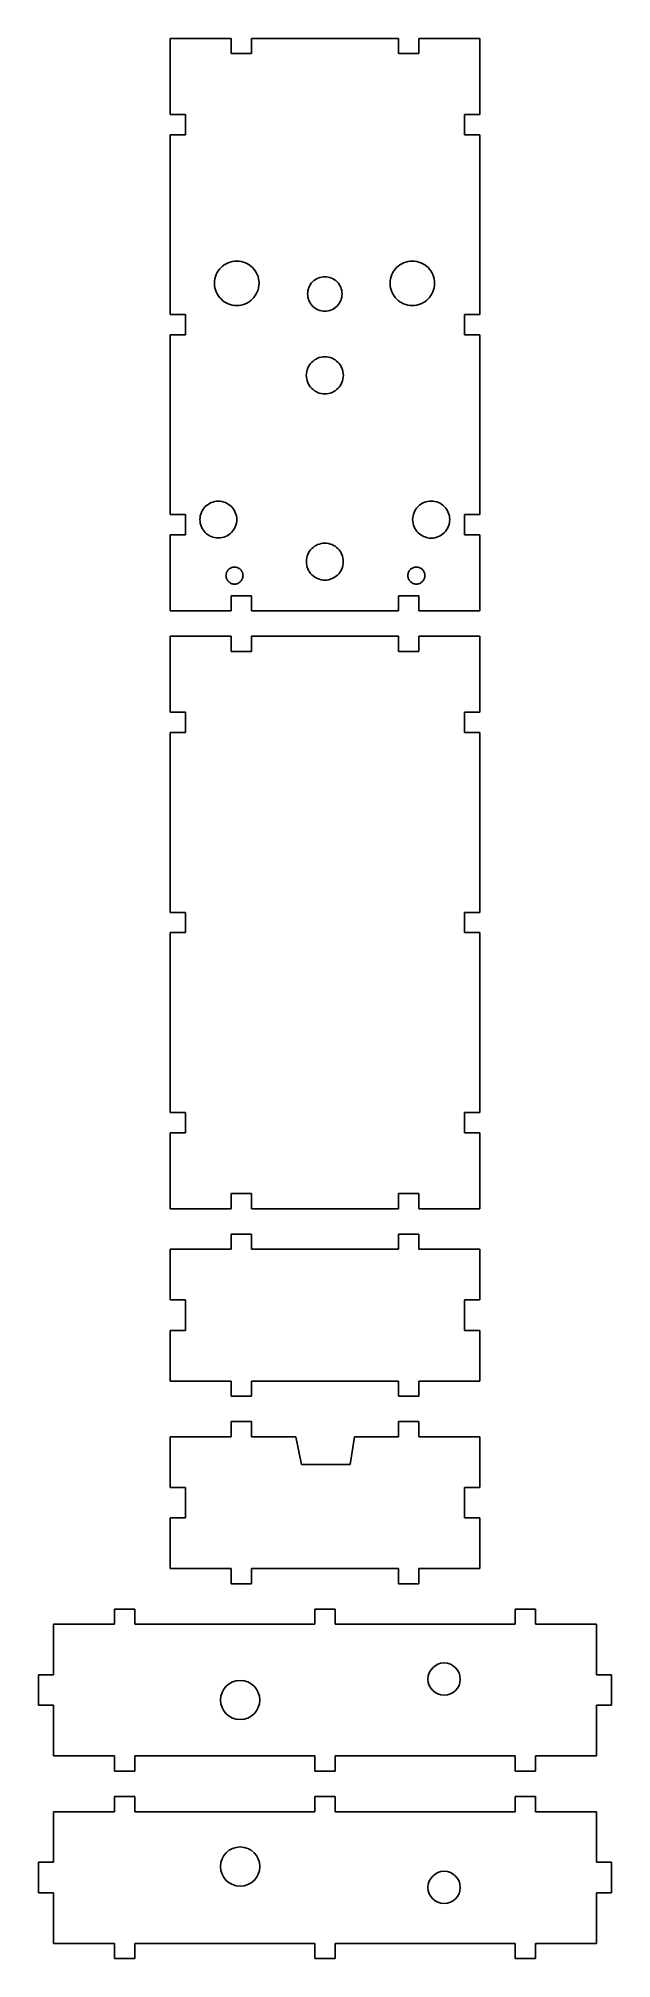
# Model space of a CAD drawing. Header units: metres. Extents: x -56 to 56, y -322 to 56.
import ezdxf

# ---------------------------------------------------------------- set-up
doc = ezdxf.new("R2010")
doc.units = ezdxf.units.M

msp = doc.modelspace()

# ---------------------------------------------------------------- linework, layer by layer
for p, q in [((-18.5, 56.5), (-30.5, 56.5)), ((-30.5, 56.5), (-30.5, 41.5)), ((-18.5, 53.5), (-18.5, 56.5)), ((-14.5, 53.5), (-18.5, 53.5)), ((14.5, 56.5), (-14.5, 56.5)), ((-14.5, 56.5), (-14.5, 53.5)), ((14.5, 53.5), (14.5, 56.5)), ((18.5, 53.5), (14.5, 53.5)), ((30.5, 56.5), (18.5, 56.5)), ((18.5, 56.5), (18.5, 53.5)), ((30.5, 41.5), (30.5, 56.5)), ((-30.5, 41.5), (-27.5, 41.5)), ((-27.5, 41.5), (-27.5, 37.5)), ((27.5, 37.5), (27.5, 41.5)), ((27.5, 41.5), (30.5, 41.5)), ((-27.5, 37.5), (-30.5, 37.5)), ((-30.5, 37.5), (-30.5, 2)), ((30.5, 37.5), (27.5, 37.5)), ((30.5, 1.99998), (30.5, 37.5)), ((-20.498, 11.2744), (-20.1865, 11.5576)), ((-20.1865, 11.5576), (-19.8486, 11.8096)), ((-19.8486, 11.8096), (-19.4873, 12.0293)), ((-19.4873, 12.0293), (-19.1035, 12.2139)), ((-19.1035, 12.2139), (-18.7012, 12.3613)), ((-18.7012, 12.3613), (-18.2812, 12.4697)), ((-18.2812, 12.4697), (-17.8457, 12.5361)), ((-17.8457, 12.5361), (-17.3975, 12.5586)), ((-17.3975, 12.5586), (-16.9492, 12.5361)), ((-16.9492, 12.5361), (-16.5137, 12.4697)), ((-16.5137, 12.4697), (-16.0938, 12.3613)), ((-16.0938, 12.3613), (-15.6904, 12.2139)), ((-15.6904, 12.2139), (-15.3076, 12.0293)), ((-15.3076, 12.0293), (-14.9463, 11.8096)), ((-14.9463, 11.8096), (-14.6084, 11.5576)), ((-14.6084, 11.5576), (-14.2969, 11.2744)), ((14.1113, 11.2744), (14.4229, 11.5576)), ((14.4229, 11.5576), (14.7598, 11.8096)), ((14.7598, 11.8096), (15.1211, 12.0293)), ((15.1211, 12.0293), (15.5049, 12.2139)), ((15.5049, 12.2139), (15.9072, 12.3613)), ((15.9072, 12.3613), (16.3281, 12.4697)), ((16.3281, 12.4697), (16.7627, 12.5361)), ((16.7627, 12.5361), (17.2119, 12.5586)), ((17.2119, 12.5586), (17.6602, 12.5361)), ((17.6602, 12.5361), (18.0947, 12.4697)), ((18.0947, 12.4697), (18.5156, 12.3613)), ((18.5156, 12.3613), (18.918, 12.2139)), ((18.918, 12.2139), (19.3018, 12.0293)), ((19.3018, 12.0293), (19.6631, 11.8096)), ((19.6631, 11.8096), (20, 11.5576)), ((20, 11.5576), (20.3115, 11.2744)), ((-21.7822, 8.17383), (-21.7588, 8.62207)), ((-21.7588, 7.72559), (-21.7822, 8.17383)), ((-21.7588, 8.62207), (-21.6924, 9.05762)), ((-21.6924, 7.29102), (-21.7588, 7.72559)), ((-21.6924, 9.05762), (-21.585, 9.47754)), ((-21.585, 9.47754), (-21.4375, 9.88086)), ((-21.4375, 9.88086), (-21.2529, 10.2637)), ((-21.2529, 10.2637), (-21.0332, 10.626)), ((-21.0332, 10.626), (-20.7803, 10.9629)), ((-20.7803, 10.9629), (-20.498, 11.2744)), ((-14.2969, 11.2744), (-14.0137, 10.9629)), ((-14.0137, 10.9629), (-13.7617, 10.626)), ((-13.7617, 10.626), (-13.542, 10.2637)), ((-13.542, 10.2637), (-13.3574, 9.88086)), ((-13.3574, 9.88086), (-13.2099, 9.47754)), ((-13.2099, 9.47754), (-13.1015, 9.05762)), ((-13.1015, 9.05762), (-13.0351, 8.62207)), ((-13.0351, 7.72559), (-13.1015, 7.29102)), ((-13.0351, 8.62207), (-13.0127, 8.17383)), ((-13.0127, 8.17383), (-13.0351, 7.72559)), ((-3.16209, 7.38477), (-3.01854, 7.68164)), ((-3.01854, 7.68164), (-2.84862, 7.96191)), ((-2.84862, 7.96191), (-2.65331, 8.22363)), ((-2.65331, 8.22363), (-2.43358, 8.46484)), ((-2.43358, 8.46484), (-2.19237, 8.68359)), ((-2.19237, 8.68359), (-1.93065, 8.87891)), ((-1.93065, 8.87891), (-1.65038, 9.0498)), ((-1.65038, 9.0498), (-1.3535, 9.19238)), ((-1.3535, 9.19238), (-1.041, 9.30664)), ((-1.041, 9.30664), (-0.71581, 9.39062)), ((-0.71581, 9.39062), (-0.37791, 9.44238)), ((-0.37791, 9.44238), (-0.03123, 9.45996)), ((-0.03123, 9.45996), (0.31641, 9.44238)), ((0.31641, 9.44238), (0.6543, 9.39062)), ((0.6543, 9.39062), (0.97949, 9.30664)), ((0.97949, 9.30664), (1.29199, 9.19238)), ((1.29199, 9.19238), (1.58887, 9.0498)), ((1.58887, 9.0498), (1.86914, 8.87891)), ((1.86914, 8.87891), (2.13086, 8.68359)), ((2.13086, 8.68359), (2.37207, 8.46484)), ((2.37207, 8.46484), (2.59082, 8.22363)), ((2.59082, 8.22363), (2.78711, 7.96191)), ((2.78711, 7.96191), (2.95703, 7.68164)), ((2.95703, 7.68164), (3.09961, 7.38477)), ((12.8271, 8.17381), (12.8496, 8.62206)), ((12.8496, 7.72557), (12.8271, 8.17381)), ((12.8496, 8.62206), (12.916, 9.0576)), ((12.916, 7.291), (12.8496, 7.72557)), ((12.916, 9.0576), (13.0244, 9.47752)), ((13.0244, 9.47752), (13.1719, 9.88084)), ((13.1719, 9.88084), (13.3564, 10.2637)), ((13.3564, 10.2637), (13.5762, 10.626)), ((13.5762, 10.626), (13.8281, 10.9629)), ((13.8281, 10.9629), (14.1113, 11.2744)), ((20.3115, 11.2744), (20.5947, 10.9629)), ((20.5947, 10.9629), (20.8477, 10.626)), ((20.8477, 10.626), (21.0664, 10.2637)), ((21.0664, 10.2637), (21.251, 9.88084)), ((21.251, 9.88084), (21.3984, 9.47752)), ((21.3984, 9.47752), (21.5068, 9.0576)), ((21.5068, 9.0576), (21.5732, 8.62206)), ((21.5732, 7.72557), (21.5068, 7.291)), ((21.5732, 8.62206), (21.5957, 8.17381)), ((21.5957, 8.17381), (21.5732, 7.72557)), ((-21.585, 6.87012), (-21.6924, 7.29102)), ((-21.4375, 6.46777), (-21.585, 6.87012)), ((-21.2529, 6.08398), (-21.4375, 6.46777)), ((-21.0332, 5.72266), (-21.2529, 6.08398)), ((-20.7803, 5.38477), (-21.0332, 5.72266)), ((-20.498, 5.07422), (-20.7803, 5.38477)), ((-20.1865, 4.79102), (-20.498, 5.07422)), ((-19.8486, 4.53809), (-20.1865, 4.79102)), ((-19.4873, 4.31934), (-19.8486, 4.53809)), ((-19.1035, 4.13379), (-19.4873, 4.31934)), ((-18.7012, 3.98633), (-19.1035, 4.13379)), ((-18.2812, 3.87891), (-18.7012, 3.98633)), ((-17.8457, 3.8125), (-18.2812, 3.87891)), ((-17.3975, 3.79004), (-17.8457, 3.8125)), ((-16.9492, 3.8125), (-17.3975, 3.79004)), ((-16.5137, 3.87891), (-16.9492, 3.8125)), ((-16.0938, 3.98633), (-16.5137, 3.87891)), ((-15.6904, 4.13379), (-16.0938, 3.98633)), ((-15.3076, 4.31934), (-15.6904, 4.13379)), ((-14.9463, 4.53809), (-15.3076, 4.31934)), ((-14.6084, 4.79102), (-14.9463, 4.53809)), ((-14.2969, 5.07422), (-14.6084, 4.79102)), ((-14.0137, 5.38477), (-14.2969, 5.07422)), ((-13.7617, 5.72266), (-14.0137, 5.38477)), ((-13.542, 6.08398), (-13.7617, 5.72266)), ((-13.3574, 6.46777), (-13.542, 6.08398)), ((-13.21, 6.87012), (-13.3574, 6.46777)), ((-13.1015, 7.29102), (-13.21, 6.87012)), ((-3.4287, 6.06152), (-3.41112, 6.40918)), ((-3.41112, 5.71387), (-3.4287, 6.06152)), ((-3.41112, 6.40918), (-3.35936, 6.74609)), ((-3.35936, 5.37695), (-3.41112, 5.71387)), ((-3.35936, 6.74609), (-3.27635, 7.07227)), ((-3.27635, 5.05176), (-3.35936, 5.37695)), ((-3.27635, 7.07227), (-3.16209, 7.38477)), ((-3.16209, 4.73926), (-3.27635, 5.05176)), ((-3.01854, 4.44238), (-3.16209, 4.73926)), ((-2.84862, 4.16211), (-3.01854, 4.44238)), ((-2.65331, 3.90039), (-2.84862, 4.16211)), ((-2.43358, 3.65918), (-2.65331, 3.90039)), ((2.59082, 3.90038), (2.37207, 3.65916)), ((2.78711, 4.16211), (2.59082, 3.90038)), ((2.95703, 4.44238), (2.78711, 4.16211)), ((3.09961, 4.73926), (2.95703, 4.44238)), ((3.09961, 7.38477), (3.21387, 7.07227)), ((3.21387, 5.05176), (3.09961, 4.73926)), ((3.21387, 7.07227), (3.29785, 6.74609)), ((3.29785, 5.37695), (3.21387, 5.05176)), ((3.29785, 6.74609), (3.34961, 6.40918)), ((3.34961, 5.71387), (3.29785, 5.37695)), ((3.34961, 6.40918), (3.36719, 6.06152)), ((3.36719, 6.06152), (3.34961, 5.71387)), ((13.0244, 6.8701), (12.916, 7.291)), ((13.1719, 6.46776), (13.0244, 6.8701)), ((13.3564, 6.08397), (13.1719, 6.46776)), ((13.5762, 5.72264), (13.3564, 6.08397)), ((13.8281, 5.38475), (13.5762, 5.72264)), ((14.1113, 5.0742), (13.8281, 5.38475)), ((14.4229, 4.791), (14.1113, 5.0742)), ((14.7598, 4.53807), (14.4229, 4.791)), ((15.1211, 4.31932), (14.7598, 4.53807)), ((15.5049, 4.13377), (15.1211, 4.31932)), ((15.9072, 3.98631), (15.5049, 4.13377)), ((16.3281, 3.87889), (15.9072, 3.98631)), ((16.7627, 3.81248), (16.3281, 3.87889)), ((17.2119, 3.79002), (16.7627, 3.81248)), ((17.6602, 3.81248), (17.2119, 3.79002)), ((18.0947, 3.87889), (17.6602, 3.81248)), ((18.5156, 3.98631), (18.0947, 3.87889)), ((18.918, 4.13377), (18.5156, 3.98631)), ((19.3018, 4.31932), (18.918, 4.13377)), ((19.6631, 4.53807), (19.3018, 4.31932)), ((20, 4.791), (19.6631, 4.53807)), ((20.3115, 5.0742), (20, 4.791)), ((20.5947, 5.38475), (20.3115, 5.0742)), ((20.8477, 5.72264), (20.5947, 5.38475)), ((21.0664, 6.08397), (20.8477, 5.72264)), ((21.251, 6.46776), (21.0664, 6.08397)), ((21.3984, 6.8701), (21.251, 6.46776)), ((21.5068, 7.291), (21.3984, 6.8701)), ((-30.5, 2), (-27.5, 2)), ((-27.5, 2), (-27.5, -1.99998)), ((-2.19237, 3.43945), (-2.43358, 3.65918)), ((-1.93065, 3.24414), (-2.19237, 3.43945)), ((-1.65038, 3.07422), (-1.93065, 3.24414)), ((-1.3535, 2.93066), (-1.65038, 3.07422)), ((-1.041, 2.81641), (-1.3535, 2.93066)), ((-0.71581, 2.73242), (-1.041, 2.81641)), ((-0.37791, 2.68164), (-0.71581, 2.73242)), ((-0.03123, 2.66406), (-0.37791, 2.68164)), ((0.31641, 2.68164), (-0.03123, 2.66406)), ((0.6543, 2.73242), (0.31641, 2.68164)), ((0.97949, 2.81641), (0.6543, 2.73242)), ((1.29199, 2.93066), (0.97949, 2.81641)), ((1.58887, 3.07422), (1.29199, 2.93066)), ((1.86914, 3.24413), (1.58887, 3.07422)), ((2.13086, 3.43944), (1.86914, 3.24413)), ((2.37207, 3.65916), (2.13086, 3.43944)), ((27.5, -2), (27.5, 1.99998)), ((27.5, 1.99998), (30.5, 1.99998)), ((-27.5, -1.99998), (-30.5, -1.99998)), ((-30.5, -1.99998), (-30.5, -37.5)), ((30.5, -2), (27.5, -2)), ((30.5, -37.5), (30.5, -2)), ((-2.85156, -7.67676), (-2.61621, -7.41699)), ((-2.61621, -7.41699), (-2.35645, -7.18164)), ((-2.35645, -7.18164), (-2.0752, -6.9707)), ((-2.0752, -6.9707), (-1.77344, -6.78809)), ((-1.77344, -6.78809), (-1.4541, -6.63379)), ((-1.4541, -6.63379), (-1.11816, -6.51074)), ((-1.11816, -6.51074), (-0.76855, -6.4209)), ((-0.76855, -6.4209), (-0.40527, -6.36523)), ((-0.40527, -6.36523), (-0.03125, -6.34668)), ((-0.03125, -6.34668), (0.34178, -6.36523)), ((0.34178, -6.36523), (0.70506, -6.4209)), ((0.70506, -6.4209), (1.05565, -6.51074)), ((1.05565, -6.51074), (1.39159, -6.63379)), ((1.39159, -6.63379), (1.71092, -6.78809)), ((1.71092, -6.78809), (2.0117, -6.9707)), ((2.0117, -6.9707), (2.29393, -7.18164)), ((2.29393, -7.18164), (2.55272, -7.41699)), ((2.55272, -7.41699), (2.78905, -7.67676)), ((-3.68652, -10.002), (-3.66797, -9.62793)), ((-3.66797, -10.375), (-3.68652, -10.002)), ((-3.66797, -9.62793), (-3.6123, -9.26465)), ((-3.6123, -10.7383), (-3.66797, -10.375)), ((-3.6123, -9.26465), (-3.52246, -8.91504)), ((-3.52246, -11.0889), (-3.6123, -10.7383)), ((-3.52246, -8.91504), (-3.39941, -8.5791)), ((-3.39941, -11.4238), (-3.52246, -11.0889)), ((-3.39941, -8.5791), (-3.24512, -8.25977)), ((-3.24512, -8.25977), (-3.0625, -7.95801)), ((-3.0625, -7.95801), (-2.85156, -7.67676)), ((2.78905, -7.67676), (2.99901, -7.95801)), ((2.99901, -7.95801), (3.1826, -8.25977)), ((3.1826, -8.25977), (3.33592, -8.5791)), ((3.33592, -8.5791), (3.45897, -8.91504)), ((3.45897, -11.0889), (3.33592, -11.4238)), ((3.45897, -8.91504), (3.54881, -9.26465)), ((3.54881, -10.7383), (3.45897, -11.0889)), ((3.54881, -9.26465), (3.60448, -9.62793)), ((3.60448, -10.375), (3.54881, -10.7383)), ((3.60448, -9.62793), (3.62401, -10.002)), ((3.62401, -10.002), (3.60448, -10.375)), ((-3.24512, -11.7441), (-3.39941, -11.4238)), ((-3.0625, -12.0449), (-3.24512, -11.7441)), ((-2.85156, -12.3262), (-3.0625, -12.0449)), ((-2.61621, -12.5859), (-2.85156, -12.3262)), ((-2.35645, -12.8223), (-2.61621, -12.5859)), ((-2.0752, -13.0322), (-2.35645, -12.8223)), ((-1.77344, -13.2158), (-2.0752, -13.0322)), ((-1.4541, -13.3691), (-1.77344, -13.2158)), ((-1.11816, -13.4922), (-1.4541, -13.3691)), ((-0.76855, -13.582), (-1.11816, -13.4922)), ((-0.40527, -13.6377), (-0.76855, -13.582)), ((-0.03125, -13.6562), (-0.40527, -13.6377)), ((0.34178, -13.6377), (-0.03125, -13.6562)), ((0.70506, -13.582), (0.34178, -13.6377)), ((1.05565, -13.4922), (0.70506, -13.582)), ((1.39159, -13.3691), (1.05565, -13.4922)), ((1.71092, -13.2158), (1.39159, -13.3691)), ((2.0117, -13.0322), (1.71092, -13.2158)), ((2.29393, -12.8223), (2.0117, -13.0322)), ((2.55272, -12.5859), (2.29393, -12.8223)), ((2.78905, -12.3262), (2.55272, -12.5859)), ((2.99901, -12.0449), (2.78905, -12.3262)), ((3.1826, -11.7441), (2.99901, -12.0449)), ((3.33592, -11.4238), (3.1826, -11.7441)), ((-30.5, -37.5), (-27.5, -37.5)), ((-27.5, -37.5), (-27.5, -41.5)), ((-24.6387, -38.1035), (-24.584, -37.7432)), ((-24.584, -37.7432), (-24.4941, -37.3945)), ((-24.4941, -37.3945), (-24.3721, -37.0615)), ((-24.3721, -37.0615), (-24.2197, -36.7441)), ((-24.2197, -36.7441), (-24.0381, -36.4443)), ((-24.0381, -36.4443), (-23.8291, -36.165)), ((-23.8291, -36.165), (-23.5947, -35.9072)), ((-23.5947, -35.9072), (-23.3369, -35.6729)), ((-23.3369, -35.6729), (-23.0566, -35.4639)), ((-23.0566, -35.4639), (-22.7578, -35.2822)), ((-22.7578, -35.2822), (-22.4404, -35.1289)), ((-22.4404, -35.1289), (-22.1064, -35.0068)), ((-22.1064, -35.0068), (-21.7588, -34.918)), ((-21.7588, -34.918), (-21.3984, -34.8623)), ((-21.3984, -34.8623), (-21.0273, -34.8438)), ((-21.0273, -34.8438), (-20.6562, -34.8623)), ((-20.6562, -34.8623), (-20.2949, -34.918)), ((-20.2949, -34.918), (-19.9473, -35.0068)), ((-19.9473, -35.0068), (-19.6133, -35.1289)), ((-19.6133, -35.1289), (-19.2959, -35.2822)), ((-19.2959, -35.2822), (-18.9971, -35.4639)), ((-18.9971, -35.4639), (-18.7178, -35.6729)), ((-18.7178, -35.6729), (-18.46, -35.9072)), ((-18.46, -35.9072), (-18.2256, -36.165)), ((-18.2256, -36.165), (-18.0166, -36.4443)), ((-18.0166, -36.4443), (-17.834, -36.7441)), ((-17.834, -36.7441), (-17.6816, -37.0615)), ((-17.6816, -37.0615), (-17.5596, -37.3945)), ((-17.5596, -37.3945), (-17.4697, -37.7432)), ((-17.4697, -37.7432), (-17.415, -38.1035)), ((17.3008, -38.1006), (17.3555, -37.7383)), ((17.3555, -37.7383), (17.4463, -37.3877)), ((17.4463, -37.3877), (17.5683, -37.0518)), ((17.5683, -37.0518), (17.7226, -36.7324)), ((17.7226, -36.7324), (17.9053, -36.4307)), ((17.9053, -36.4307), (18.1162, -36.1494)), ((18.1162, -36.1494), (18.3515, -35.8906)), ((18.3515, -35.8906), (18.6113, -35.6543)), ((18.6113, -35.6543), (18.8926, -35.4443)), ((18.8926, -35.4443), (19.1943, -35.2607)), ((19.1943, -35.2607), (19.5137, -35.1074)), ((19.5137, -35.1074), (19.8496, -34.9844)), ((19.8496, -34.9844), (20.1992, -34.8945)), ((20.1992, -34.8945), (20.5625, -34.8389)), ((20.5625, -34.8389), (20.9365, -34.8193)), ((20.9365, -34.8193), (21.3096, -34.8389)), ((21.3096, -34.8389), (21.6728, -34.8945)), ((21.6728, -34.8945), (22.0234, -34.9844)), ((22.0234, -34.9844), (22.3584, -35.1074)), ((22.3584, -35.1074), (22.6787, -35.2607)), ((22.6787, -35.2607), (22.9795, -35.4443)), ((22.9795, -35.4443), (23.2607, -35.6543)), ((23.2607, -35.6543), (23.5205, -35.8906)), ((23.5205, -35.8906), (23.7568, -36.1494)), ((23.7568, -36.1494), (23.9668, -36.4307)), ((23.9668, -36.4307), (24.1494, -36.7324)), ((24.1494, -36.7324), (24.3037, -37.0518)), ((24.3037, -37.0518), (24.4267, -37.3877)), ((24.4267, -37.3877), (24.5166, -37.7383)), ((24.5166, -37.7383), (24.5723, -38.1006)), ((27.5, -41.5), (27.5, -37.5)), ((27.5, -37.5), (30.5, -37.5)), ((-27.5, -41.5), (-30.5, -41.5)), ((-30.5, -41.5), (-30.5, -56.5)), ((-24.6582, -38.4746), (-24.6387, -38.1035)), ((-24.6387, -38.8457), (-24.6582, -38.4746)), ((-24.584, -39.2061), (-24.6387, -38.8457)), ((-24.4941, -39.5547), (-24.584, -39.2061)), ((-24.3721, -39.8877), (-24.4941, -39.5547)), ((-24.2197, -40.2051), (-24.3721, -39.8877)), ((-24.0381, -40.5049), (-24.2197, -40.2051)), ((-23.8291, -40.7842), (-24.0381, -40.5049)), ((-23.5947, -41.042), (-23.8291, -40.7842)), ((-23.3369, -41.2764), (-23.5947, -41.042)), ((-23.0566, -41.4854), (-23.3369, -41.2764)), ((-22.7578, -41.667), (-23.0566, -41.4854)), ((-22.4404, -41.8203), (-22.7578, -41.667)), ((-19.2959, -41.667), (-19.6133, -41.8203)), ((-18.9971, -41.4854), (-19.2959, -41.667)), ((-18.7178, -41.2764), (-18.9971, -41.4854)), ((-18.46, -41.042), (-18.7178, -41.2764)), ((-18.2256, -40.7842), (-18.46, -41.042)), ((-18.0166, -40.5049), (-18.2256, -40.7842)), ((-17.834, -40.2051), (-18.0166, -40.5049)), ((-17.6816, -39.8877), (-17.834, -40.2051)), ((-17.5596, -39.5547), (-17.6816, -39.8877)), ((-17.4697, -39.2061), (-17.5596, -39.5547)), ((-17.415, -38.8457), (-17.4697, -39.2061)), ((-17.415, -38.1035), (-17.3965, -38.4746)), ((-17.3965, -38.4746), (-17.415, -38.8457)), ((17.2812, -38.4746), (17.3008, -38.1006)), ((17.3008, -38.8486), (17.2812, -38.4746)), ((17.3555, -39.2109), (17.3008, -38.8486)), ((17.4463, -39.5615), (17.3555, -39.2109)), ((17.5683, -39.8975), (17.4463, -39.5615)), ((17.7226, -40.2168), (17.5683, -39.8975)), ((17.9053, -40.5176), (17.7226, -40.2168)), ((18.1162, -40.7988), (17.9053, -40.5176)), ((18.3515, -41.0586), (18.1162, -40.7988)), ((18.6113, -41.2949), (18.3515, -41.0586)), ((18.8926, -41.5049), (18.6113, -41.2949)), ((19.1943, -41.6885), (18.8926, -41.5049)), ((19.5137, -41.8418), (19.1943, -41.6885)), ((22.6787, -41.6885), (22.3584, -41.8418)), ((22.9795, -41.5049), (22.6787, -41.6885)), ((23.2607, -41.2949), (22.9795, -41.5049)), ((23.5205, -41.0586), (23.2607, -41.2949)), ((23.7568, -40.7988), (23.5205, -41.0586)), ((23.9668, -40.5176), (23.7568, -40.7988)), ((24.1494, -40.2168), (23.9668, -40.5176)), ((24.3037, -39.8975), (24.1494, -40.2168)), ((24.4267, -39.5615), (24.3037, -39.8975)), ((24.5166, -39.2109), (24.4267, -39.5615)), ((24.5723, -38.8486), (24.5166, -39.2109)), ((24.5723, -38.1006), (24.5908, -38.4746)), ((24.5908, -38.4746), (24.5723, -38.8486)), ((30.5, -41.5), (27.5, -41.5)), ((30.5, -56.5), (30.5, -41.5)), ((-22.1064, -41.9424), (-22.4404, -41.8203)), ((-21.7588, -42.0312), (-22.1064, -41.9424)), ((-21.3984, -42.0869), (-21.7588, -42.0312)), ((-21.0273, -42.1055), (-21.3984, -42.0869)), ((-20.6562, -42.0869), (-21.0273, -42.1055)), ((-20.2949, -42.0312), (-20.6562, -42.0869)), ((-19.9473, -41.9424), (-20.2949, -42.0312)), ((-19.6133, -41.8203), (-19.9473, -41.9424)), ((-3.5127, -45.6914), (-3.38965, -45.3564)), ((-3.38965, -45.3564), (-3.23633, -45.0381)), ((-3.23633, -45.0381), (-3.05371, -44.7373)), ((-3.05371, -44.7373), (-2.84375, -44.457)), ((-2.84375, -44.457), (-2.60938, -44.1982)), ((-2.60938, -44.1982), (-2.34961, -43.9629)), ((-2.34961, -43.9629), (-2.06934, -43.7529)), ((-2.06934, -43.7529), (-1.76855, -43.5703)), ((-1.76855, -43.5703), (-1.4502, -43.417)), ((-1.4502, -43.417), (-1.11523, -43.2939)), ((-1.11523, -43.2939), (-0.76562, -43.2041)), ((-0.76562, -43.2041), (-0.4043, -43.1494)), ((-0.4043, -43.1494), (-0.03125, -43.1299)), ((-0.03125, -43.1299), (0.34081, -43.1494)), ((0.34081, -43.1494), (0.70311, -43.2041)), ((0.70311, -43.2041), (1.05272, -43.2939)), ((1.05272, -43.2939), (1.38768, -43.417)), ((1.38768, -43.417), (1.70604, -43.5703)), ((1.70604, -43.5703), (2.00682, -43.7529)), ((2.00682, -43.7529), (2.28709, -43.9629)), ((2.28709, -43.9629), (2.54588, -44.1982)), ((2.54588, -44.1982), (2.78123, -44.457)), ((2.78123, -44.457), (2.9912, -44.7373)), ((2.9912, -44.7373), (3.17381, -45.0381)), ((3.17381, -45.0381), (3.32713, -45.3564)), ((3.32713, -45.3564), (3.45018, -45.6914)), ((19.8496, -41.9648), (19.5137, -41.8418)), ((20.1992, -42.0547), (19.8496, -41.9648)), ((20.5625, -42.1104), (20.1992, -42.0547)), ((20.9365, -42.1289), (20.5625, -42.1104)), ((21.3096, -42.1104), (20.9365, -42.1289)), ((21.6728, -42.0547), (21.3096, -42.1104)), ((22.0234, -41.9648), (21.6728, -42.0547)), ((22.3584, -41.8418), (22.0234, -41.9648)), ((-19.5166, -49.3457), (-19.4912, -49.1787)), ((-19.4912, -49.1787), (-19.4492, -49.0176)), ((-19.4492, -49.0176), (-19.3936, -48.8633)), ((-19.3936, -48.8633), (-19.3223, -48.7158)), ((-19.3223, -48.7158), (-19.2383, -48.5771)), ((-19.2383, -48.5771), (-19.1416, -48.4482)), ((-19.1416, -48.4482), (-19.0332, -48.3291)), ((-19.0332, -48.3291), (-18.9141, -48.2207)), ((-18.9141, -48.2207), (-18.7842, -48.124)), ((-18.7842, -48.124), (-18.6455, -48.0391)), ((-18.6455, -48.0391), (-18.499, -47.9688)), ((-18.499, -47.9688), (-18.3447, -47.9121)), ((-18.3447, -47.9121), (-18.1836, -47.8711)), ((-18.1836, -47.8711), (-18.0166, -47.8457)), ((-18.0166, -47.8457), (-17.8447, -47.8369)), ((-17.8447, -47.8369), (-17.6729, -47.8457)), ((-17.6729, -47.8457), (-17.5059, -47.8711)), ((-17.5059, -47.8711), (-17.3447, -47.9121)), ((-17.3447, -47.9121), (-17.1904, -47.9688)), ((-17.1904, -47.9688), (-17.0439, -48.0391)), ((-17.0439, -48.0391), (-16.9053, -48.124)), ((-16.9053, -48.124), (-16.7754, -48.2207)), ((-16.7754, -48.2207), (-16.6562, -48.3291)), ((-16.6562, -48.3291), (-16.5479, -48.4482)), ((-16.5479, -48.4482), (-16.4512, -48.5771)), ((-16.4512, -48.5771), (-16.3672, -48.7158)), ((-16.3672, -48.7158), (-16.2959, -48.8633)), ((-16.2959, -48.8633), (-16.2393, -49.0176)), ((-16.2393, -49.0176), (-16.1982, -49.1787)), ((-16.1982, -49.1787), (-16.1729, -49.3457)), ((-3.67676, -46.7754), (-3.6582, -46.4023)), ((-3.6582, -47.1484), (-3.67676, -46.7754)), ((-3.6582, -46.4023), (-3.60254, -46.041)), ((-3.60254, -47.5098), (-3.6582, -47.1484)), ((-3.60254, -46.041), (-3.5127, -45.6914)), ((-3.5127, -47.8594), (-3.60254, -47.5098)), ((-3.38965, -48.1943), (-3.5127, -47.8594)), ((-3.23633, -48.5127), (-3.38965, -48.1943)), ((-3.05371, -48.8135), (-3.23633, -48.5127)), ((-2.84375, -49.0938), (-3.05371, -48.8135)), ((-2.60938, -49.3525), (-2.84375, -49.0938)), ((2.78123, -49.0938), (2.54588, -49.3525)), ((2.9912, -48.8135), (2.78123, -49.0938)), ((3.17381, -48.5127), (2.9912, -48.8135)), ((3.32713, -48.1943), (3.17381, -48.5127)), ((3.45018, -47.8594), (3.32713, -48.1943)), ((3.45018, -45.6914), (3.54002, -46.041)), ((3.54002, -47.5098), (3.45018, -47.8594)), ((3.54002, -46.041), (3.59471, -46.4023)), ((3.59471, -47.1484), (3.54002, -47.5098)), ((3.59471, -46.4023), (3.61327, -46.7754)), ((3.61327, -46.7754), (3.59471, -47.1484)), ((16.3486, -49.3457), (16.374, -49.1787)), ((16.374, -49.1787), (16.416, -49.0176)), ((16.416, -49.0176), (16.4726, -48.8633)), ((16.4726, -48.8633), (16.543, -48.7158)), ((16.543, -48.7158), (16.6269, -48.5771)), ((16.6269, -48.5771), (16.7236, -48.4482)), ((16.7236, -48.4482), (16.832, -48.3291)), ((16.832, -48.3291), (16.9521, -48.2207)), ((16.9521, -48.2207), (17.081, -48.124)), ((17.081, -48.124), (17.2197, -48.0391)), ((17.2197, -48.0391), (17.3662, -47.9688)), ((17.3662, -47.9688), (17.5215, -47.9121)), ((17.5215, -47.9121), (17.6816, -47.8711)), ((17.6816, -47.8711), (17.8486, -47.8457)), ((17.8486, -47.8457), (18.0205, -47.8369)), ((18.0205, -47.8369), (18.1924, -47.8457)), ((18.1924, -47.8457), (18.3594, -47.8711)), ((18.3594, -47.8711), (18.5205, -47.9121)), ((18.5205, -47.9121), (18.6748, -47.9688)), ((18.6748, -47.9688), (18.8223, -48.0391)), ((18.8223, -48.0391), (18.9599, -48.124)), ((18.9599, -48.124), (19.0898, -48.2207)), ((19.0898, -48.2207), (19.209, -48.3291)), ((19.209, -48.3291), (19.3174, -48.4482)), ((19.3174, -48.4482), (19.414, -48.5771)), ((19.414, -48.5771), (19.498, -48.7158)), ((19.498, -48.7158), (19.5693, -48.8633)), ((19.5693, -48.8633), (19.626, -49.0176)), ((19.626, -49.0176), (19.667, -49.1787)), ((19.667, -49.1787), (19.6924, -49.3457)), ((-19.5254, -49.5176), (-19.5166, -49.3457)), ((-19.5166, -49.6895), (-19.5254, -49.5176)), ((-19.4912, -49.8555), (-19.5166, -49.6895)), ((-19.4492, -50.0166), (-19.4912, -49.8555)), ((-19.3936, -50.1709), (-19.4492, -50.0166)), ((-19.3223, -50.3184), (-19.3936, -50.1709)), ((-19.2383, -50.457), (-19.3223, -50.3184)), ((-19.1416, -50.5859), (-19.2383, -50.457)), ((-19.0332, -50.7051), (-19.1416, -50.5859)), ((-18.9141, -50.8145), (-19.0332, -50.7051)), ((-18.7842, -50.9111), (-18.9141, -50.8145)), ((-18.6455, -50.9951), (-18.7842, -50.9111)), ((-18.499, -51.0654), (-18.6455, -50.9951)), ((-18.3447, -51.1221), (-18.499, -51.0654)), ((-18.1836, -51.1641), (-18.3447, -51.1221)), ((-18.0166, -51.1895), (-18.1836, -51.1641)), ((-17.8447, -51.1973), (-18.0166, -51.1895)), ((-17.6729, -51.1895), (-17.8447, -51.1973)), ((-17.5059, -51.1641), (-17.6729, -51.1895)), ((-17.3447, -51.1221), (-17.5059, -51.1641)), ((-17.1904, -51.0654), (-17.3447, -51.1221)), ((-17.0439, -50.9951), (-17.1904, -51.0654)), ((-16.9053, -50.9111), (-17.0439, -50.9951)), ((-16.7754, -50.8145), (-16.9053, -50.9111)), ((-16.6562, -50.7051), (-16.7754, -50.8145)), ((-16.5479, -50.5859), (-16.6562, -50.7051)), ((-16.4512, -50.457), (-16.5479, -50.5859)), ((-16.3672, -50.3184), (-16.4512, -50.457)), ((-16.2959, -50.1709), (-16.3672, -50.3184)), ((-16.2393, -50.0166), (-16.2959, -50.1709)), ((-16.1982, -49.8555), (-16.2393, -50.0166)), ((-16.1729, -49.6895), (-16.1982, -49.8555)), ((-16.1729, -49.3457), (-16.1641, -49.5176)), ((-16.1641, -49.5176), (-16.1729, -49.6895)), ((-2.34961, -49.5879), (-2.60938, -49.3525)), ((-2.06934, -49.7979), (-2.34961, -49.5879)), ((-1.76855, -49.9805), (-2.06934, -49.7979)), ((-1.4502, -50.1338), (-1.76855, -49.9805)), ((-1.11523, -50.2568), (-1.4502, -50.1338)), ((-0.76562, -50.3467), (-1.11523, -50.2568)), ((-0.4043, -50.4014), (-0.76562, -50.3467)), ((-0.03125, -50.4209), (-0.4043, -50.4014)), ((0.34081, -50.4014), (-0.03125, -50.4209)), ((0.70311, -50.3467), (0.34081, -50.4014)), ((1.05272, -50.2568), (0.70311, -50.3467)), ((1.38768, -50.1338), (1.05272, -50.2568)), ((1.70604, -49.9805), (1.38768, -50.1338)), ((2.00682, -49.7979), (1.70604, -49.9805)), ((2.28709, -49.5879), (2.00682, -49.7979)), ((2.54588, -49.3525), (2.28709, -49.5879)), ((16.3398, -49.5176), (16.3486, -49.3457)), ((16.3486, -49.6895), (16.3398, -49.5176)), ((16.374, -49.8555), (16.3486, -49.6895)), ((16.416, -50.0166), (16.374, -49.8555)), ((16.4726, -50.1709), (16.416, -50.0166)), ((16.543, -50.3184), (16.4726, -50.1709)), ((16.6269, -50.457), (16.543, -50.3184)), ((16.7236, -50.5859), (16.6269, -50.457)), ((16.832, -50.7051), (16.7236, -50.5859)), ((16.9521, -50.8145), (16.832, -50.7051)), ((17.081, -50.9111), (16.9521, -50.8145)), ((17.2197, -50.9951), (17.081, -50.9111)), ((17.3662, -51.0654), (17.2197, -50.9951)), ((17.5215, -51.1221), (17.3662, -51.0654)), ((17.6816, -51.1641), (17.5215, -51.1221)), ((17.8486, -51.1895), (17.6816, -51.1641)), ((18.0205, -51.1973), (17.8486, -51.1895)), ((18.1924, -51.1895), (18.0205, -51.1973)), ((18.3594, -51.1641), (18.1924, -51.1895)), ((18.5205, -51.1221), (18.3594, -51.1641)), ((18.6748, -51.0654), (18.5205, -51.1221)), ((18.8223, -50.9951), (18.6748, -51.0654)), ((18.9599, -50.9111), (18.8223, -50.9951)), ((19.0898, -50.8145), (18.9599, -50.9111)), ((19.209, -50.7051), (19.0898, -50.8145)), ((19.3174, -50.5859), (19.209, -50.7051)), ((19.414, -50.457), (19.3174, -50.5859)), ((19.498, -50.3184), (19.414, -50.457)), ((19.5693, -50.1709), (19.498, -50.3184)), ((19.626, -50.0166), (19.5693, -50.1709)), ((19.667, -49.8555), (19.626, -50.0166)), ((19.6924, -49.6895), (19.667, -49.8555)), ((19.6924, -49.3457), (19.7012, -49.5176)), ((19.7012, -49.5176), (19.6924, -49.6895)), ((-30.5, -56.5), (-18.5, -56.5)), ((-18.5, -56.5), (-18.5, -53.5)), ((-18.5, -53.5), (-14.5, -53.5)), ((-14.5, -53.5), (-14.5, -56.5)), ((-14.5, -56.5), (14.5, -56.5)), ((14.5, -53.5), (18.5, -53.5)), ((14.5, -56.5), (14.5, -53.5)), ((18.5, -53.5), (18.5, -56.5)), ((18.5, -56.5), (30.5, -56.5)), ((-18.5, -61.5), (-30.5, -61.5)), ((-30.5, -61.5), (-30.5, -76.5)), ((-18.5, -64.5), (-18.5, -61.5)), ((14.5, -61.5), (-14.5, -61.5)), ((-14.5, -61.5), (-14.5, -64.5)), ((14.5, -64.5), (14.5, -61.5)), ((30.5, -61.5), (18.5, -61.5)), ((18.5, -61.5), (18.5, -64.5)), ((30.5, -76.5), (30.5, -61.5)), ((-14.5, -64.5), (-18.5, -64.5)), ((18.5, -64.5), (14.5, -64.5)), ((-30.5, -76.5), (-27.5, -76.5)), ((-27.5, -76.5), (-27.5, -80.5)), ((27.5, -80.5), (27.5, -76.5)), ((27.5, -76.5), (30.5, -76.5)), ((-27.5, -80.5), (-30.5, -80.5)), ((-30.5, -80.5), (-30.5, -116)), ((30.5, -80.5), (27.5, -80.5)), ((30.5, -116), (30.5, -80.5)), ((-30.5, -116), (-27.5, -116)), ((-27.5, -116), (-27.5, -120)), ((27.5, -120), (27.5, -116)), ((27.5, -116), (30.5, -116)), ((-27.5, -120), (-30.5, -120)), ((-30.5, -120), (-30.5, -155.5)), ((30.5, -120), (27.5, -120)), ((30.5, -155.5), (30.5, -120)), ((-30.5, -155.5), (-27.5, -155.5)), ((-27.5, -155.5), (-27.5, -159.5)), ((27.5, -159.5), (27.5, -155.5)), ((27.5, -155.5), (30.5, -155.5)), ((-27.5, -159.5), (-30.5, -159.5)), ((-30.5, -159.5), (-30.5, -174.5)), ((30.5, -159.5), (27.5, -159.5)), ((30.5, -174.5), (30.5, -159.5)), ((-18.5, -171.5), (-14.5, -171.5)), ((-18.5, -174.5), (-18.5, -171.5)), ((-14.5, -171.5), (-14.5, -174.5)), ((14.5, -174.5), (14.5, -171.5)), ((14.5, -171.5), (18.5, -171.5)), ((18.5, -171.5), (18.5, -174.5)), ((-30.5, -174.5), (-18.5, -174.5)), ((-14.5, -174.5), (14.5, -174.5)), ((18.5, -174.5), (30.5, -174.5)), ((-14.5, -179.5), (-18.5, -179.5)), ((-18.5, -179.5), (-18.5, -182.5)), ((-14.5, -182.5), (-14.5, -179.5)), ((18.5, -179.5), (14.5, -179.5)), ((14.5, -179.5), (14.5, -182.5)), ((18.5, -182.5), (18.5, -179.5)), ((-18.5, -182.5), (-30.5, -182.5)), ((-30.5, -182.5), (-30.5, -192.5)), ((14.5, -182.5), (-14.5, -182.5)), ((30.5, -182.5), (18.5, -182.5)), ((30.5, -192.5), (30.5, -182.5)), ((-30.5, -192.5), (-27.5, -192.5)), ((-27.5, -192.5), (-27.5, -198.5)), ((27.5, -198.5), (27.5, -192.5)), ((27.5, -192.5), (30.5, -192.5)), ((-27.5, -198.5), (-30.5, -198.5)), ((-30.5, -198.5), (-30.5, -208.5)), ((30.5, -198.5), (27.5, -198.5)), ((30.5, -208.5), (30.5, -198.5)), ((-30.5, -208.5), (-18.5, -208.5)), ((-18.5, -208.5), (-18.5, -211.5)), ((-18.5, -211.5), (-14.5, -211.5)), ((-14.5, -208.5), (14.5, -208.5)), ((-14.5, -211.5), (-14.5, -208.5)), ((14.5, -208.5), (14.5, -211.5)), ((14.5, -211.5), (18.5, -211.5)), ((18.5, -211.5), (18.5, -208.5)), ((18.5, -208.5), (30.5, -208.5)), ((-18.5, -219.5), (-30.5, -219.5)), ((-30.5, -219.5), (-30.5, -229.5)), ((-14.5, -216.5), (-18.5, -216.5)), ((-18.5, -216.5), (-18.5, -219.5)), ((-14.5, -219.5), (-14.5, -216.5)), ((-5.77626, -219.5), (-14.5, -219.5)), ((-4.6377, -224.974), (-5.77626, -219.5)), ((5.79948, -219.5), (4.96484, -224.974)), ((14.5, -219.5), (5.79948, -219.5)), ((18.5, -216.5), (14.5, -216.5)), ((14.5, -216.5), (14.5, -219.5)), ((18.5, -219.5), (18.5, -216.5)), ((30.5, -219.5), (18.5, -219.5)), ((30.5, -229.5), (30.5, -219.5)), ((4.96484, -224.974), (-4.6377, -224.974)), ((-30.5, -229.5), (-27.5, -229.5)), ((-27.5, -229.5), (-27.5, -235.5)), ((27.5, -235.5), (27.5, -229.5)), ((27.5, -229.5), (30.5, -229.5)), ((-27.5, -235.5), (-30.5, -235.5)), ((-30.5, -235.5), (-30.5, -245.5)), ((30.5, -235.5), (27.5, -235.5)), ((30.5, -245.5), (30.5, -235.5)), ((-30.5, -245.5), (-18.5, -245.5)), ((-18.5, -245.5), (-18.5, -248.5)), ((-14.5, -245.5), (14.5, -245.5)), ((-14.5, -248.5), (-14.5, -245.5)), ((14.5, -245.5), (14.5, -248.5)), ((18.5, -248.5), (18.5, -245.5)), ((18.5, -245.5), (30.5, -245.5)), ((-18.5, -248.5), (-14.5, -248.5)), ((14.5, -248.5), (18.5, -248.5)), ((-37.5, -253.5), (-41.5, -253.5)), ((-41.5, -253.5), (-41.5, -256.5)), ((-37.5, -256.5), (-37.5, -253.5)), ((2, -253.5), (-2, -253.5)), ((-2, -253.5), (-2, -256.5)), ((2, -256.5), (2, -253.5)), ((41.5, -253.5), (37.5, -253.5)), ((37.5, -253.5), (37.5, -256.5)), ((41.5, -256.5), (41.5, -253.5)), ((-41.5, -256.5), (-53.5, -256.5)), ((-53.5, -256.5), (-53.5, -266.5)), ((-2, -256.5), (-37.5, -256.5)), ((37.5, -256.5), (2, -256.5)), ((53.5, -256.5), (41.5, -256.5)), ((53.5, -266.5), (53.5, -256.5)), ((20.8506, -265.558), (21.2393, -265.086)), ((21.2393, -265.086), (21.71, -264.697)), ((21.71, -264.697), (22.251, -264.404)), ((22.251, -264.404), (22.8486, -264.219)), ((22.8486, -264.219), (23.4902, -264.153)), ((23.4902, -264.153), (24.1309, -264.219)), ((24.1309, -264.219), (24.7285, -264.404)), ((24.7285, -264.404), (25.2695, -264.697)), ((25.2695, -264.697), (25.7402, -265.086)), ((25.7402, -265.086), (26.1289, -265.558)), ((-53.5, -266.5), (-56.5, -266.5)), ((-56.5, -266.5), (-56.5, -272.5)), ((-19.9365, -269.296), (-19.4648, -268.725)), ((-19.4648, -268.725), (-18.8926, -268.252)), ((-18.8926, -268.252), (-18.2363, -267.896)), ((-18.2363, -267.896), (-17.5107, -267.671)), ((-17.5107, -267.671), (-16.7324, -267.592)), ((-16.7324, -267.592), (-15.9531, -267.671)), ((-15.9531, -267.671), (-15.2275, -267.896)), ((-15.2275, -267.896), (-14.5713, -268.252)), ((-14.5713, -268.252), (-13.999, -268.725)), ((-13.999, -268.725), (-13.5273, -269.296)), ((20.3066, -267.337), (20.3711, -266.695)), ((20.3711, -267.979), (20.3066, -267.337)), ((20.3711, -266.695), (20.5566, -266.098)), ((20.5566, -268.576), (20.3711, -267.979)), ((20.5566, -266.098), (20.8506, -265.558)), ((20.8506, -269.116), (20.5566, -268.576)), ((26.1289, -265.558), (26.4229, -266.098)), ((26.4229, -268.576), (26.1289, -269.116)), ((26.4229, -266.098), (26.6084, -266.695)), ((26.6084, -267.979), (26.4229, -268.576)), ((26.6084, -266.695), (26.6729, -267.337)), ((26.6729, -267.337), (26.6084, -267.979)), ((56.5, -266.5), (53.5, -266.5)), ((56.5, -272.5), (56.5, -266.5)), ((-56.5, -272.5), (-53.5, -272.5)), ((-53.5, -272.5), (-53.5, -282.5)), ((-20.5967, -271.457), (-20.5186, -270.678)), ((-20.5186, -272.235), (-20.5967, -271.457)), ((-20.5186, -270.678), (-20.293, -269.952)), ((-20.293, -272.961), (-20.5186, -272.235)), ((-20.293, -269.952), (-19.9365, -269.296)), ((-13.5273, -269.296), (-13.1709, -269.952)), ((-13.1709, -269.952), (-12.9463, -270.678)), ((-12.9463, -272.235), (-13.1709, -272.961)), ((-12.9463, -270.678), (-12.8672, -271.457)), ((-12.8672, -271.457), (-12.9463, -272.235)), ((21.2393, -269.588), (20.8506, -269.116)), ((21.71, -269.977), (21.2393, -269.588)), ((22.251, -270.27), (21.71, -269.977)), ((22.8486, -270.455), (22.251, -270.27)), ((23.4902, -270.521), (22.8486, -270.455)), ((24.1309, -270.455), (23.4902, -270.521)), ((24.7285, -270.27), (24.1309, -270.455)), ((25.2695, -269.977), (24.7285, -270.27)), ((25.7402, -269.588), (25.2695, -269.977)), ((26.1289, -269.116), (25.7402, -269.588)), ((53.5, -282.5), (53.5, -272.5)), ((53.5, -272.5), (56.5, -272.5)), ((-19.9365, -273.618), (-20.293, -272.961)), ((-19.4648, -274.189), (-19.9365, -273.618)), ((-18.8926, -274.662), (-19.4648, -274.189)), ((-18.2363, -275.018), (-18.8926, -274.662)), ((-17.5107, -275.243), (-18.2363, -275.018)), ((-16.7324, -275.321), (-17.5107, -275.243)), ((-15.9531, -275.243), (-16.7324, -275.321)), ((-15.2275, -275.018), (-15.9531, -275.243)), ((-14.5713, -274.662), (-15.2275, -275.018)), ((-13.999, -274.189), (-14.5713, -274.662)), ((-13.5273, -273.618), (-13.999, -274.189)), ((-13.1709, -272.961), (-13.5273, -273.618)), ((-53.5, -282.5), (-41.5, -282.5)), ((-41.5, -282.5), (-41.5, -285.5)), ((-37.5, -282.5), (-2, -282.5)), ((-37.5, -285.5), (-37.5, -282.5)), ((-2, -282.5), (-2, -285.5)), ((2, -285.5), (2, -282.5)), ((2, -282.5), (37.5, -282.5)), ((37.5, -282.5), (37.5, -285.5)), ((41.5, -285.5), (41.5, -282.5)), ((41.5, -282.5), (53.5, -282.5)), ((-41.5, -285.5), (-37.5, -285.5)), ((-2, -285.5), (2, -285.5)), ((37.5, -285.5), (41.5, -285.5)), ((-37.5, -290.5), (-41.5, -290.5)), ((-41.5, -290.5), (-41.5, -293.5)), ((-37.5, -293.5), (-37.5, -290.5)), ((2, -290.5), (-2, -290.5)), ((-2, -290.5), (-2, -293.5)), ((2, -293.5), (2, -290.5)), ((41.5, -290.5), (37.5, -290.5)), ((37.5, -290.5), (37.5, -293.5)), ((41.5, -293.5), (41.5, -290.5)), ((-41.5, -293.5), (-53.5, -293.5)), ((-53.5, -293.5), (-53.5, -303.5)), ((-2, -293.5), (-37.5, -293.5)), ((37.5, -293.5), (2, -293.5)), ((53.5, -293.5), (41.5, -293.5)), ((53.5, -303.5), (53.5, -293.5)), ((-20.5186, -303.557), (-20.293, -302.831)), ((-20.293, -302.831), (-19.9365, -302.175)), ((-19.9365, -302.175), (-19.4648, -301.603)), ((-19.4648, -301.603), (-18.8926, -301.131)), ((-18.8926, -301.131), (-18.2363, -300.774)), ((-18.2363, -300.774), (-17.5107, -300.55)), ((-17.5107, -300.55), (-16.7324, -300.471)), ((-16.7324, -300.471), (-15.9531, -300.55)), ((-15.9531, -300.55), (-15.2275, -300.774)), ((-15.2275, -300.774), (-14.5713, -301.131)), ((-14.5713, -301.131), (-13.999, -301.603)), ((-13.999, -301.603), (-13.5273, -302.175)), ((-13.5273, -302.175), (-13.1709, -302.831)), ((-13.1709, -302.831), (-12.9463, -303.557)), ((-53.5, -303.5), (-56.5, -303.5)), ((-56.5, -303.5), (-56.5, -309.5)), ((-20.5967, -304.336), (-20.5186, -303.557)), ((-20.5186, -305.114), (-20.5967, -304.336)), ((-20.293, -305.84), (-20.5186, -305.114)), ((-19.9365, -306.496), (-20.293, -305.84)), ((-19.4648, -307.068), (-19.9365, -306.496)), ((-13.5273, -306.496), (-13.999, -307.068)), ((-13.1709, -305.84), (-13.5273, -306.496)), ((-12.9463, -305.114), (-13.1709, -305.84)), ((-12.9463, -303.557), (-12.8672, -304.336)), ((-12.8672, -304.336), (-12.9463, -305.114)), ((20.5566, -307.217), (20.8506, -306.676)), ((20.8506, -306.676), (21.2393, -306.205)), ((21.2393, -306.205), (21.71, -305.816)), ((21.71, -305.816), (22.251, -305.522)), ((22.251, -305.522), (22.8486, -305.337)), ((22.8486, -305.337), (23.4902, -305.272)), ((23.4902, -305.272), (24.1309, -305.337)), ((24.1309, -305.337), (24.7285, -305.522)), ((24.7285, -305.522), (25.2695, -305.816)), ((25.2695, -305.816), (25.7402, -306.205)), ((25.7402, -306.205), (26.1289, -306.676)), ((26.1289, -306.676), (26.4229, -307.217)), ((56.5, -303.5), (53.5, -303.5)), ((56.5, -309.5), (56.5, -303.5)), ((-56.5, -309.5), (-53.5, -309.5)), ((-53.5, -309.5), (-53.5, -319.5)), ((-18.8926, -307.54), (-19.4648, -307.068)), ((-18.2363, -307.896), (-18.8926, -307.54)), ((-17.5107, -308.122), (-18.2363, -307.896)), ((-16.7324, -308.2), (-17.5107, -308.122)), ((-15.9531, -308.122), (-16.7324, -308.2)), ((-15.2275, -307.896), (-15.9531, -308.122)), ((-14.5713, -307.54), (-15.2275, -307.896)), ((-13.999, -307.068), (-14.5713, -307.54)), ((20.3066, -308.456), (20.3711, -307.814)), ((20.3711, -309.098), (20.3066, -308.456)), ((20.3711, -307.814), (20.5566, -307.217)), ((20.5566, -309.694), (20.3711, -309.098)), ((20.8506, -310.235), (20.5566, -309.694)), ((21.2393, -310.707), (20.8506, -310.235)), ((21.71, -311.096), (21.2393, -310.707)), ((25.7402, -310.706), (25.2695, -311.096)), ((26.1289, -310.235), (25.7402, -310.706)), ((26.4229, -309.694), (26.1289, -310.235)), ((26.4229, -307.217), (26.6084, -307.814)), ((26.6084, -309.098), (26.4229, -309.694)), ((26.6084, -307.814), (26.6729, -308.456)), ((26.6729, -308.456), (26.6084, -309.098)), ((53.5, -319.5), (53.5, -309.5)), ((53.5, -309.5), (56.5, -309.5)), ((22.251, -311.389), (21.71, -311.096)), ((22.8486, -311.574), (22.251, -311.389)), ((23.4902, -311.639), (22.8486, -311.574)), ((24.1309, -311.574), (23.4902, -311.639)), ((24.7285, -311.389), (24.1309, -311.574)), ((25.2695, -311.096), (24.7285, -311.389)), ((-53.5, -319.5), (-41.5, -319.5)), ((-41.5, -319.5), (-41.5, -322.5)), ((-37.5, -319.5), (-2, -319.5)), ((-37.5, -322.5), (-37.5, -319.5)), ((-2, -319.5), (-2, -322.5)), ((2, -322.5), (2, -319.5)), ((2, -319.5), (37.5, -319.5)), ((37.5, -319.5), (37.5, -322.5)), ((41.5, -322.5), (41.5, -319.5)), ((41.5, -319.5), (53.5, -319.5)), ((-41.5, -322.5), (-37.5, -322.5)), ((-2, -322.5), (2, -322.5)), ((37.5, -322.5), (41.5, -322.5))]:
    msp.add_line(p, q)

doc.saveas('drawing.dxf')
